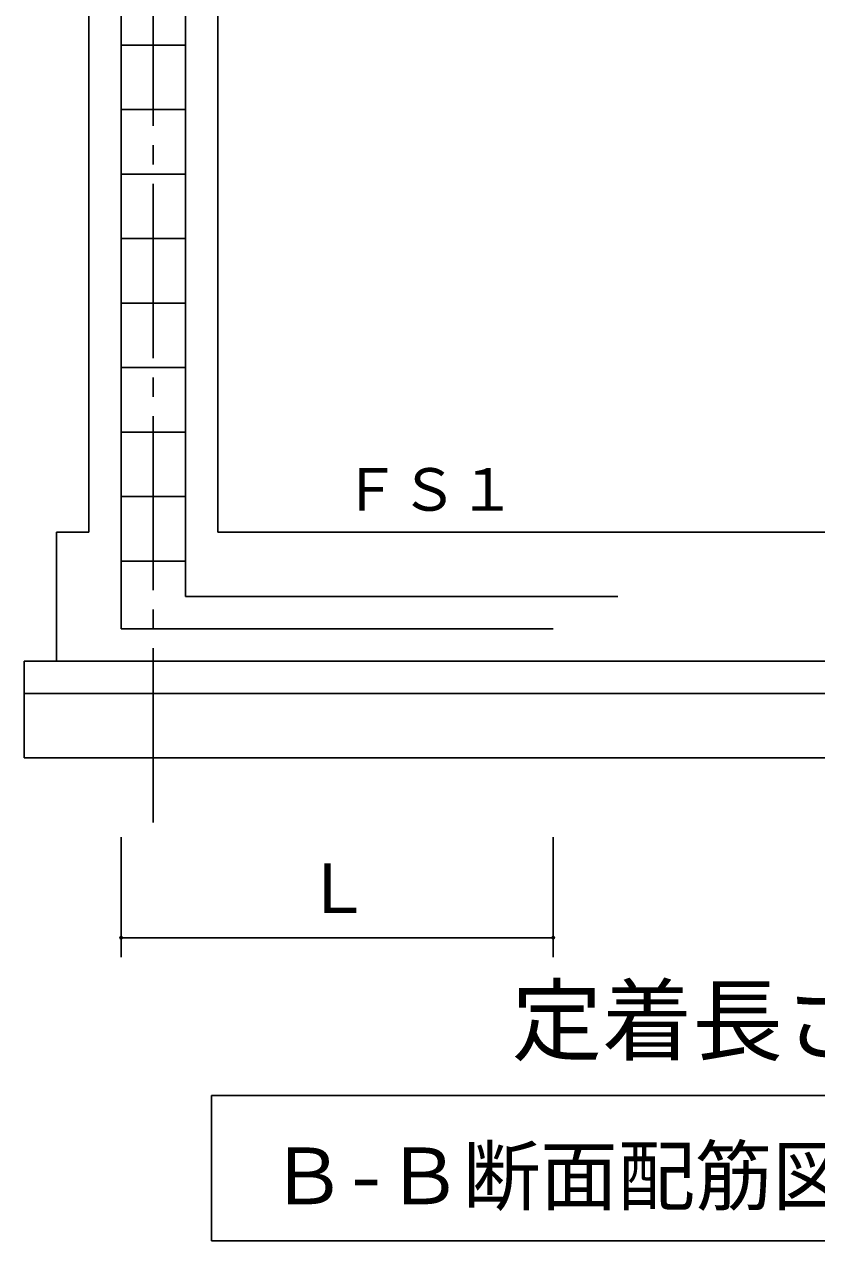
# Model space of a CAD drawing. Units: millimetres, scale not verified. Extents: x -11715 to 8910, y -9164 to 6308.
# Drawn here: x 52 to 1281, y -1073 to 813 of the extents above; entities that cross this region are included whole.
import ezdxf
from ezdxf.enums import TextEntityAlignment as Align

# ---------------------------------------------------------------- set-up
doc = ezdxf.new("R2010")
doc.units = ezdxf.units.MM
doc.header["$LTSCALE"] = 30
doc.linetypes.add('CHAIN2', pattern=[12, 9, -1, 1, -1])
for name, color, linetype, lineweight in [('0-0_製作', 5, 'Continuous', 25), ('0-E_08', 2, 'Continuous', 25), ('1-2_00クル-フ-0躯体', 5, 'Continuous', 25)]:
    doc.layers.add(name, color=color, linetype=linetype, lineweight=lineweight)
doc.styles.add('ＭＳ ゴシック', font='')
doc.styles.get('ＭＳ ゴシック').set_extended_font_data('MS Gothic')

msp = doc.modelspace()

# ---------------------------------------------------------------- linework, layer by layer
at = {"layer": '0-0_製作', "color": 2, "linetype": 'CHAIN2'}
msp.add_line((252.34, 2365.85), (252.34, -440.14), dxfattribs=at)
at = {"layer": '0-0_製作', "color": 3}
for p, q in [((202.34, -124.12), (202.34, 2165.85)), ((302.34, -74.12), (302.34, 2115.85)), ((202.34, 781.12), (302.34, 781.12)), ((202.34, 681.12), (302.34, 681.12)), ((202.34, 581.12), (302.34, 581.12)), ((202.34, 481.12), (302.34, 481.12)), ((202.34, 381.12), (302.34, 381.12)), ((202.34, 281.12), (302.34, 281.12)), ((202.34, 181.12), (302.34, 181.12)), ((202.34, 81.12), (302.34, 81.12)), ((202.34, -18.88), (302.34, -18.88)), ((302.34, -74.12), (972.34, -74.12)), ((202.34, -124.12), (872.34, -124.12)), ((342.34, -847.55), (2262.34, -847.55)), ((342.34, -1072.55), (342.34, -847.55)), ((342.34, -1072.55), (2262.34, -1072.55))]:
    msp.add_line(p, q, dxfattribs=at)
at = {"layer": '0-0_製作', "color": 2}
for p, q in [((152.34, 2015.85), (152.34, 25.88)), ((352.34, 2015.85), (352.34, 25.88)), ((102.34, -174.12), (102.34, 25.88)), ((102.34, 25.88), (152.34, 25.88)), ((352.34, 25.88), (2502.34, 25.88)), ((52.34, -324.13), (52.34, -174.12)), ((52.34, -174.12), (2552.34, -174.12)), ((52.34, -324.13), (2552.34, -324.13))]:
    msp.add_line(p, q, dxfattribs=at)
at = {"layer": '0-E_08'}
msp.add_line((52.34, -224.12), (2552.34, -224.12), dxfattribs=at)
at = {"layer": '1-2_00クル-フ-0躯体', "color": 2}
for p, q in [((202.34, -632.83), (202.34, -447.18)), ((872.34, -632.83), (872.34, -447.18)), ((202.34, -602.83), (872.34, -602.83))]:
    msp.add_line(p, q, dxfattribs=at)
at = {"layer": '1-2_00クル-フ-0躯体'}
for points in [[(199.34, -602.83), (202.34, -599.83), (202.34, -602.83)], [(199.34, -602.64), (202.34, -599.83), (199.34, -602.83)], [(199.39, -602.26), (202.34, -599.83), (199.34, -602.64)], [(199.43, -603.57), (199.34, -602.83), (202.34, -602.83)], [(199.36, -603.2), (199.34, -602.83), (199.43, -603.57)], [(199.49, -601.9), (202.34, -599.83), (199.39, -602.26)], [(199.43, -603.57), (202.34, -602.83), (199.55, -603.93)], [(199.62, -601.55), (202.34, -599.83), (199.49, -601.9)], [(199.55, -603.93), (202.34, -602.83), (199.71, -604.27)], [(199.81, -601.22), (202.34, -599.83), (199.62, -601.55)], [(199.71, -604.27), (202.34, -602.83), (199.91, -604.59)], [(200.03, -600.91), (202.34, -599.83), (199.81, -601.22)], [(199.91, -604.59), (202.34, -602.83), (200.15, -604.88)], [(200.28, -600.64), (202.34, -599.83), (200.03, -600.91)], [(200.15, -604.88), (202.34, -602.83), (200.43, -605.14)], [(200.58, -600.4), (202.34, -599.83), (200.28, -600.64)], [(200.43, -605.14), (202.34, -602.83), (200.73, -605.36)], [(200.58, -600.4), (201.96, -599.85), (202.34, -599.83)], [(200.89, -600.2), (201.96, -599.85), (200.58, -600.4)], [(200.73, -605.36), (202.34, -602.83), (201.06, -605.54)], [(200.89, -600.2), (201.59, -599.92), (201.96, -599.85)], [(201.23, -600.04), (201.59, -599.92), (200.89, -600.2)], [(201.06, -605.54), (202.34, -602.83), (201.41, -605.68)], [(201.41, -605.68), (202.34, -602.83), (201.78, -605.77)], [(201.78, -605.77), (202.34, -602.83), (202.15, -605.82)], [(202.15, -605.82), (202.34, -602.83), (202.34, -605.83)], [(202.34, -599.83), (205.13, -601.72), (202.34, -602.83)], [(202.34, -599.83), (204.97, -601.38), (205.13, -601.72)], [(202.34, -599.83), (204.77, -601.06), (204.97, -601.38)], [(202.34, -599.83), (204.53, -600.77), (204.77, -601.06)], [(202.34, -599.83), (204.25, -600.51), (204.53, -600.77)], [(202.34, -599.83), (203.95, -600.29), (204.25, -600.51)], [(202.34, -599.83), (203.62, -600.11), (203.95, -600.29)], [(202.34, -599.83), (203.27, -599.97), (203.62, -600.11)], [(202.34, -599.83), (202.9, -599.88), (203.27, -599.97)], [(202.34, -599.83), (202.53, -599.83), (202.9, -599.88)], [(202.34, -602.83), (205.13, -601.72), (205.24, -602.08)], [(202.34, -602.83), (205.24, -602.08), (205.31, -602.45)], [(202.34, -602.83), (205.31, -602.45), (205.34, -602.83)], [(202.34, -602.83), (204.39, -605.01), (202.34, -605.83)], [(202.34, -602.83), (204.65, -604.74), (204.39, -605.01)], [(202.34, -602.83), (204.87, -604.43), (204.65, -604.74)], [(202.34, -602.83), (205.05, -604.1), (204.87, -604.43)], [(202.34, -602.83), (205.19, -603.75), (205.05, -604.1)], [(202.34, -602.83), (205.29, -603.39), (205.19, -603.75)], [(202.34, -602.83), (205.33, -603.01), (205.29, -603.39)], [(202.34, -602.83), (205.34, -602.83), (205.33, -603.01)], [(869.34, -602.83), (872.34, -599.83), (872.34, -602.83)], [(869.34, -602.83), (871.96, -599.85), (872.34, -599.83)], [(869.34, -602.83), (871.59, -599.92), (871.96, -599.85)], [(869.34, -602.83), (871.23, -600.04), (871.59, -599.92)], [(869.35, -602.64), (871.23, -600.04), (869.34, -602.83)], [(870.43, -605.14), (869.34, -602.83), (872.34, -602.83)], [(870.15, -604.88), (869.34, -602.83), (870.43, -605.14)], [(869.91, -604.59), (869.34, -602.83), (870.15, -604.88)], [(869.71, -604.27), (869.34, -602.83), (869.91, -604.59)], [(869.55, -603.93), (869.34, -602.83), (869.71, -604.27)], [(869.43, -603.57), (869.34, -602.83), (869.55, -603.93)], [(869.36, -603.2), (869.34, -602.83), (869.43, -603.57)], [(869.35, -602.64), (870.89, -600.2), (871.23, -600.04)], [(869.39, -602.26), (870.89, -600.2), (869.35, -602.64)], [(869.39, -602.26), (870.58, -600.4), (870.89, -600.2)], [(869.49, -601.9), (870.58, -600.4), (869.39, -602.26)], [(869.49, -601.9), (870.29, -600.64), (870.58, -600.4)], [(869.62, -601.55), (870.29, -600.64), (869.49, -601.9)], [(869.62, -601.55), (870.03, -600.91), (870.29, -600.64)], [(869.81, -601.22), (870.03, -600.91), (869.62, -601.55)], [(870.43, -605.14), (872.34, -602.83), (870.73, -605.36)], [(870.73, -605.36), (872.34, -602.83), (871.06, -605.54)], [(871.06, -605.54), (872.34, -602.83), (871.41, -605.68)], [(871.41, -605.68), (872.34, -602.83), (871.78, -605.77)], [(871.78, -605.77), (872.34, -602.83), (872.15, -605.82)], [(872.15, -605.82), (872.34, -602.83), (872.34, -605.83)], [(872.34, -599.83), (873.95, -600.29), (872.34, -602.83)], [(872.34, -599.83), (873.62, -600.11), (873.95, -600.29)], [(872.34, -599.83), (873.27, -599.97), (873.62, -600.11)], [(872.34, -599.83), (872.9, -599.88), (873.27, -599.97)], [(872.34, -599.83), (872.53, -599.83), (872.9, -599.88)], [(872.34, -602.83), (873.95, -600.29), (874.25, -600.51)], [(872.34, -602.83), (874.25, -600.51), (874.53, -600.77)], [(872.34, -602.83), (874.53, -600.77), (874.77, -601.06)], [(872.34, -602.83), (874.77, -601.06), (874.97, -601.38)], [(872.34, -602.83), (874.97, -601.38), (875.13, -601.72)], [(872.34, -602.83), (875.13, -601.72), (875.25, -602.08)], [(872.34, -602.83), (875.25, -602.08), (875.32, -602.45)], [(872.34, -602.83), (875.32, -602.45), (875.34, -602.83)], [(873.09, -605.73), (872.34, -602.83), (875.34, -602.83)], [(872.72, -605.8), (872.34, -602.83), (873.09, -605.73)], [(872.34, -605.83), (872.34, -602.83), (872.72, -605.8)], [(873.09, -605.73), (875.34, -602.83), (873.44, -605.62)], [(873.44, -605.62), (875.34, -602.83), (875.33, -603.01)], [(873.44, -605.62), (875.33, -603.01), (873.78, -605.46)], [(873.78, -605.46), (875.33, -603.01), (875.29, -603.39)], [(873.78, -605.46), (875.29, -603.39), (874.1, -605.25)], [(874.1, -605.25), (875.29, -603.39), (875.19, -603.75)], [(202.34, -605.83), (204.39, -605.01), (204.1, -605.25)], [(202.34, -605.83), (204.1, -605.25), (202.71, -605.8)], [(202.71, -605.8), (204.1, -605.25), (203.78, -605.46)], [(202.71, -605.8), (203.78, -605.46), (203.08, -605.73)], [(203.08, -605.73), (203.78, -605.46), (203.44, -605.62)], [(874.1, -605.25), (875.19, -603.75), (874.39, -605.01)], [(874.39, -605.01), (875.19, -603.75), (875.05, -604.1)], [(874.39, -605.01), (875.05, -604.1), (874.65, -604.74)], [(874.65, -604.74), (875.05, -604.1), (874.87, -604.43)]]:
    msp.add_solid(points, dxfattribs=at)

# ---------------------------------------------------------------- texts
at = {"layer": '0-0_製作', "color": 4, "style": 'ＭＳ ゴシック'}
for s, height, p in [('ＦＳ１', 65.98, (544.69, 39.32)), ('Ｂ-Ｂ断面配筋図', 87.98, (432.34, -1042.55))]:
    msp.add_text(s, height=height, dxfattribs=at).set_placement(p, align=Align.BOTTOM_LEFT)
at = {"layer": '1-2_00クル-フ-0躯体', "color": 4, "style": 'ＭＳ ゴシック'}
for s, height, p in [('Ｌ', 76.98, (485.69, -587.83)), ('定着長さ', 102.7, (808.01, -813.33))]:
    msp.add_text(s, height=height, dxfattribs=at).set_placement(p, align=Align.BOTTOM_LEFT)

doc.saveas('drawing.dxf')
